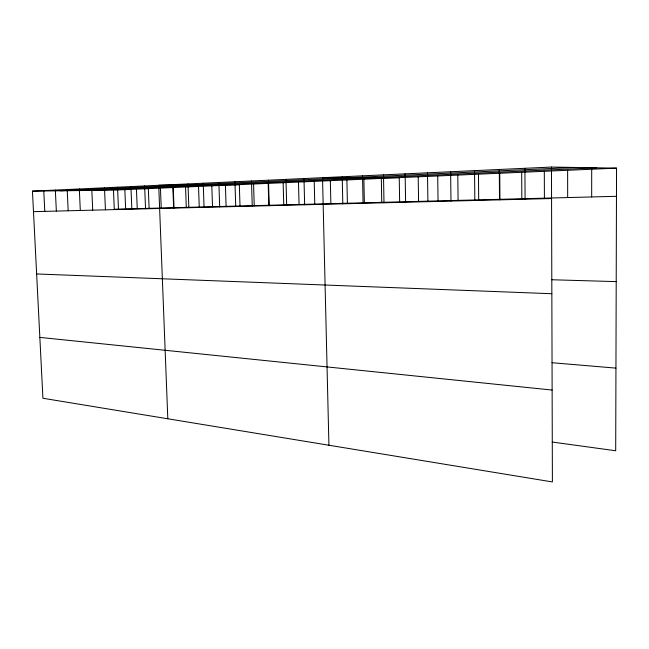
<?xml version="1.0" encoding="UTF-8"?>
<svg xmlns="http://www.w3.org/2000/svg" width="649" height="649" viewBox="0 0 649 649"><rect width="100%" height="100%" fill="white"/><g stroke="black" fill="none" stroke-linecap="round" stroke-linejoin="round"><path stroke-width="0.97" d="M591.677 196.955L591.701 169.227M551.472 167.061L552.396 481.939L42.923 398.267L32.45 191.139L551.472 167.061L616.55 168.14L615.698 450.763L552.202 442.034M60.527 190.798L574.576 167.442M88.037 190.465L596.642 167.815M32.45 191.139L113.47 190.157L616.55 168.14M616.469 196.314L114.289 209.221L113.47 190.157M33.488 211.655L551.569 198.537M551.723 279.751L616.209 281.617M36.636 273.959L551.845 293.721M551.966 362.718L615.95 368.121M39.84 337.399L552.129 390.057M43.759 190.611L44.789 211.371M67.18 189.532L68.186 210.779M55.335 190.076L56.349 211.079M79.316 188.964L80.306 210.471M104.473 187.796L105.446 209.838M91.744 188.388L92.726 210.162M124.835 189.662L125.646 208.929M117.526 187.196L118.483 209.505M144.63 185.939L145.554 208.824M136.444 189.151L137.247 208.629M130.911 186.571L131.844 209.165M160.449 188.105L161.228 208.013M167.807 418.775L158.713 185.281L239.327 184.649L240 205.993M148.321 188.632L149.108 208.329M173.153 184.616L174.037 208.102M172.861 187.561L173.616 207.696M198.529 186.433L199.251 207.039M187.991 183.927L188.851 207.721M185.549 187.001L186.287 207.372M211.809 185.857L212.523 206.698M203.218 183.221L204.062 207.339M234.946 181.744L235.741 206.536M225.406 185.257L226.095 206.35M218.867 182.491L219.687 206.942M253.581 184.024L254.23 205.628M251.479 180.982L252.242 206.122M268.483 180.187L269.213 205.692M268.183 183.383L268.816 205.246M285.974 179.375L286.68 205.246M283.142 182.734L283.759 204.865M303.975 178.54L304.649 204.792M298.483 182.061L299.067 204.476M328.921 445.238L322.521 177.68L399.232 177.656L399.638 201.888M314.213 181.371L314.773 204.07M342.21 176.771L342.81 203.827M330.341 180.665L330.876 203.656M362.523 175.83L363.075 203.315M346.891 179.943L347.393 203.234M381.32 178.434L381.758 202.35M363.878 179.197L364.357 202.796M383.486 174.857L383.997 202.78M405.13 173.851L405.601 202.237M427.496 172.812L427.91 201.669M418.199 176.82L418.573 201.401M450.625 171.742L450.982 201.085M437.71 175.968L438.043 200.898M457.788 175.092L458.08 200.387M478.459 174.183L478.702 199.86M474.541 170.63L474.833 200.484M499.754 173.251L499.949 199.308M499.284 169.486L499.519 199.86M524.919 168.294L525.082 199.211M521.691 172.293L521.837 198.748M544.308 171.304L544.406 198.172M567.632 170.281L567.672 197.572"/></g></svg>
